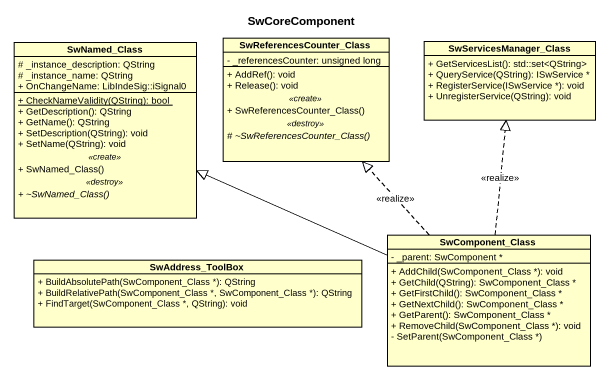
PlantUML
@startuml
title SwCoreComponent
hide circle
hide empty members
skinparam classAttributeIconSize 0
class SwNamed_Class {
  # _instance_description: QString
  # _instance_name: QString
  + OnChangeName: LibIndeSig::iSignal0
  --
  {static} + CheckNameValidity(QString): bool
  + GetDescription(): QString
  + GetName(): QString
  + SetDescription(QString): void
  + SetName(QString): void
  .. <<create>> ..
  + SwNamed_Class()
  .. <<destroy>> ..
  {abstract} + ~SwNamed_Class()
}
class SwReferencesCounter_Class {
  - _referencesCounter: unsigned long
  --
  + AddRef(): void
  + Release(): void
  .. <<create>> ..
  + SwReferencesCounter_Class()
  .. <<destroy>> ..
  {abstract} # ~SwReferencesCounter_Class()
}
class SwServicesManager_Class {
  + GetServicesList(): std::set<QString>
  + QueryService(QString): ISwService *
  + RegisterService(ISwService *): void
  + UnregisterService(QString): void
}
class SwAddress_ToolBox {
  + BuildAbsolutePath(SwComponent_Class *): QString
  + BuildRelativePath(SwComponent_Class *, SwComponent_Class *): QString
  + FindTarget(SwComponent_Class *, QString): void
}
class SwComponent_Class {
  - _parent: SwComponent *
  + AddChild(SwComponent_Class *): void
  + GetChild(QString): SwComponent_Class *
  + GetFirstChild(): SwComponent_Class *
  + GetNextChild(): SwComponent_Class *
  + GetParent(): SwComponent_Class *
  + RemoveChild(SwComponent_Class *): void
  - SetParent(SwComponent_Class *)
}
SwComponent_Class -left-|> SwNamed_Class
SwComponent_Class .up.|> SwReferencesCounter_Class : <<realize>>
SwComponent_Class .up.|> SwServicesManager_Class : <<realize>>
@enduml
